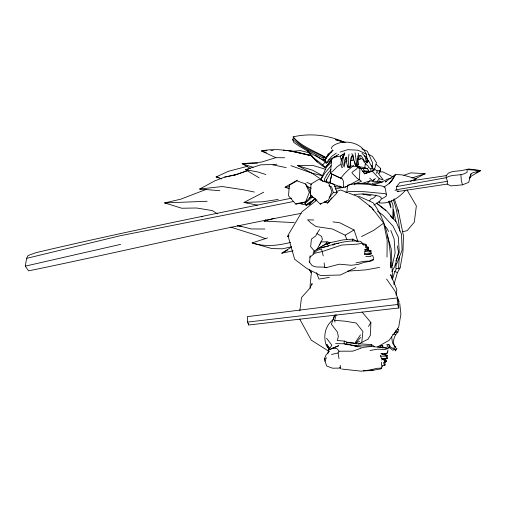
<?xml version="1.0" encoding="UTF-8"?>
<svg xmlns="http://www.w3.org/2000/svg" width="506" height="506" viewBox="0 0 506 506"><rect width="100%" height="100%" fill="white"/><g stroke="black" fill="none" stroke-linecap="round" stroke-linejoin="round"><path stroke-width="0.76" d="M358.178 153.103L358.836 155.968L358.147 159.814L359.981 159.213L359.994 155.703L361.195 155.671L364.902 161.667L366.42 160.845L367.919 161.509L367.255 162.913M347.015 161.085L345.111 162.141L344.188 166.999L343.593 165.734L344.769 159.782L345.592 157.91L346.559 157.151L346.534 161.718L347.413 166.385L347.85 167.29L350.392 166.91L350.664 160.763L353.783 159.966L351.91 153.47M393.624 219.066L393.693 210.622M366.407 158.612L368.672 161.072L365.281 163.691L368.134 166.069L368.501 167.334L370.866 168.953L370.828 171.762L368.646 171.648L368.134 169.459L364.794 167.492L350.582 165.835M357.723 155.911L358.14 165.051L356.85 165.329L355.104 152.78M342.081 165.317L343.378 157.056M326.585 181.837L326.661 179.504L330.526 172.875M362.056 312.069L370.879 322.486L370.443 335.13L367.951 339.222L358.419 344.2M359.93 167.872L359.494 179.541L344.984 187.353M373.789 258.667L373.295 259.863L370.778 261.159L364.156 262.329L358.052 264.436L351.303 265.27L339.311 264.195L326.054 267.687C321.62 266.099 316.351 268.325 312.038 265.479L309.59 262.355L310.127 255.694M336.054 314.947L334.58 315.27L331.405 324.226L337.47 332.107L338.318 336.768L337.249 340.487L344.251 341.082L344.131 343.776L347.812 344.826M347.736 165.823L347.85 167.29L350.392 166.91C350.108 163.343 350.158 159.441 351.632 156.107L352.657 156.171M366.515 245.119L363.125 244.872L363.194 243.538L365.964 244.423L366.515 245.119L366.742 246.555L365.857 247.434L367.046 248.345L367.362 249.774L368.463 249.439L368.678 248.503L368.589 247.358L367.824 246.941M392.808 218.282L393.061 205.506L391.302 200.648M387.773 351.955L387.887 349.88M396.173 263.689L395.869 268.37L398.538 268.749L400.138 267.782L402.972 251.792L403.465 235.885L398.298 210.616L394.218 198.82M398.538 268.749L399.31 256.65M447.241 184.089L397.337 191.597L396.653 189.661L396.559 186.594L446.26 177.707C452.731 173.609 460.802 176.632 467.12 172.261L467.095 169.63L480.7 170.554L472.553 172.881L470.978 173.944L468.689 182.35L462.446 184.854L450.84 185.917L447.241 184.089L447.418 181.312L446.26 177.707L446.184 175.633L448.461 173.065L452.807 171.471L461.617 170.611L468.771 168.991L480.7 170.554L471.288 176.132L469.511 178.34M372.138 167.916L372.505 162.622L367.318 151.193L361.796 148.846M373.573 258.047L372.701 255.574L369.703 254.562L364.611 254.284L364.864 251.172L365.579 249.654L368.463 249.439L368.197 247.744L366.742 246.555M326.471 181.825L326.661 179.504M343.568 187.397C343.429 184.462 344.327 181.18 342.037 178.776L331.278 173.798L330.462 172.812L331.683 159.377L333.606 157.398L338.824 154.311M324.39 181.768L324.694 178.675L327.059 174.576M361.79 342.246L362.878 331.449L356.167 323.005L345.003 321.171L334.662 320.355L336.073 315.099M386.812 348.571L387.014 346.755M299.843 310.747L301.525 297.522L309.868 288.199L312.088 283.449L311.86 284.986M364.794 167.492L365.281 163.691M394.263 282.31L393.997 284.34L397.438 272.538L400.138 267.782M396.128 295.061L396.856 289.628L390.676 274.631L392.156 279.059M363.327 370.93L371.265 370.525L380.474 368.963L381.688 368.052L381.967 366.028L381.303 363.865L381.549 362.214M327.882 353.511L328.445 350.158L331.904 345.244L326.61 338.274M301.089 213.374C209.807 230.445 119.511 252.203 28.564 270.868L25.3 266.137L26.616 258.364L28.013 255.549L35.901 252.684C120.732 232.678 206.17 215.467 291.582 198.175M349.007 154.172L348.236 160.231L349.013 167.429L350.19 165.829M395.066 347.002C391.808 342.372 394.149 335.56 397.95 331.93L398.386 329.729L397.419 328.729M376.565 173.349L377.128 170.87L373.896 168.656M392.194 265.814L395.091 253.019L394.13 238.933L390.815 230.394M388.545 348.349L388.671 347.805L386.862 344.441L388.779 344.396L390.619 346.989L392.346 348.457L392.985 347.818L394.029 348.305L395.907 347.154L395.717 346.483L395.116 346.724L392.561 343.087L391.65 337.002M342.878 187.821L329.849 182.811L331.67 175.19M313.062 253.98L313.594 251.773L317.483 248.794L325.889 243.968L329.83 243.62M387.027 355.225L386.242 356.205L381.246 356.18L380.36 355.566L381.556 358.501L382.58 358.975L385.262 358.975L387.545 358.248L387.027 355.225L381.726 354.086L385.174 354.061L387.387 352.967L387.672 351.822M355.313 343.745L355.851 341.62L360.468 334.858M380.727 168.485L379.361 173.071L380.727 168.485L376.097 164.33M386.508 194.778L384.99 193.532C372.777 192.894 360.449 190.446 348.166 191.711L346.787 192.761L347.641 185.177C354.82 182.976 362.562 184.279 369.943 184.399C374.718 187.068 380.879 183.817 385.06 187.631L386.508 194.778L386.141 196.195L381.752 198.984M334.58 315.27L333.429 319.425C325.149 325.548 322.948 336.161 326.364 345.573L329.33 349.425M392.397 279.66L394.762 271.545L396.691 268.37M375.933 195.006L375.616 196.05L373.649 197.96L371.037 198.978L369.57 200.781M357.799 166.095L356.97 168.643L352.012 172.35L352.075 173.103L356.932 178.175L361.575 181.243L354.415 184.057M329.849 182.811L331.455 175.278L331.278 173.798L342.037 178.776M331.303 148.758L332.031 146.658C342.625 137.67 364.908 142.452 366.882 157.183M380.025 347.489L380.708 345.617L382.637 345.522L383.377 347.692M469.726 177.378L470.978 173.944M342.638 158.467L344.75 152.875L341.911 159.124L344.099 154.906C341.36 158.435 339.728 163.444 342.043 167.638L342.467 166.967M340.215 365.3L340.386 368.083L332.556 368.204L326.699 366.034L324.352 359.133L325.845 355.237L329.406 351.246M305.599 201.964L309.324 192.4L305.548 183.918L296.921 180.832L289.331 185.272L288.528 195.79L295.763 204.101L305.599 201.964L310.836 196.777L309.685 189.744L305.548 183.918M324.972 361.246L326.37 357.653M395.882 260.887L399.24 252.367L398.323 236.966L392.966 226.106L383.08 215.309L377.432 211.154M389.171 183.823L395.616 174.418L402.618 174.962L416.153 178.763L414.041 181.053M374.06 179.099L373.472 180.402L375.433 178.517M316.775 249.819L322.379 239.376L321.576 236.359L316.952 233.582L319.621 229.395M321.361 178.574L322.727 175.791L312.6 170.212L297.724 165.614L312.664 165.348L325.282 169.232M310.229 203.222L309.545 204.588L306.187 205.094L299.356 203.222M316.952 233.582L315.719 235.986L311.405 239.104L310.652 246.681L314.662 251.387M391.91 271.614L395.205 265.644L398.507 252.045L397.299 245.935M322.562 246.08L325.889 243.968L327.066 241.868L330.121 242.551M331.24 165.664L325.149 172.685L320.621 179.788L326.319 167.385L331.734 161.775M339.02 358.646L338.059 352.96L339.045 351.215L352.84 351.158L363.295 347.331L370.822 346.515L384.212 347.565L387.792 348.685L384.984 347.831L382.119 347.869M340.816 178.34C344.15 173.343 348.849 169.333 353.536 165.614M310.703 202.697L309.545 204.588L314.947 198.605M368.469 326.433L370.879 322.486M368.672 161.072L373.536 169.959L372.561 171.534L370.828 171.762L372.618 170.433M319.368 245.087L320.627 243.152M381.6 359.994L382.58 358.975L384.636 359.33L386.034 360.076L386.306 361.278L384.8 362.65L383.788 362.739L384.212 365.294L381.967 366.028L382.27 366.211M329.368 200.869L327.439 203.051L324.08 201.913M330.317 199.636L331.746 197.795M326.832 200.863L325.44 202.647L325.219 201.192M329.159 197.897L333.34 192.546L337.148 192.71L334.169 184.399L325.124 180.984M377.274 181.312L379.323 178.719L383.2 179.87L377.716 172.609M395.262 350.943L396.989 348.425L396.546 348.463M364.864 251.172L368.463 251.893L369.981 251.615L370.917 250.565L371.221 253.569L366.243 254.518M396.559 186.594L399.879 182.514L446.184 175.633M331.468 160.073L325.25 167.6C318.306 163.539 312.303 157.929 308.097 151.054M331.519 160.079L325.301 167.6C319.9 161.439 311.74 158.188 307.661 150.643M329.438 159.061L325.978 163.166L325.08 158.871L332.613 149.865M327.009 174.399L331.032 169.605M355.142 343.852L360.601 337.407M322.866 164.735L325.434 161.825M324.352 359.133L325.143 358.248M327.439 203.051L337.148 192.71M362.094 153.318L364.997 156.36L366.477 162.262M368.589 247.358L367.046 248.345M405.078 190.762C398.614 197.84 389.626 204.114 379.557 202.881L378.969 201.837M364.611 254.284L365.294 253.639L368.868 253.917L371.221 253.569M394.825 265.163L397.065 263.069L402.087 250.135L401.524 234.227L396.192 221.9L386.046 210.351L376.768 203.361M325.08 158.871L327.376 156.765L330.38 152.654L333.144 150.503M383.788 362.739L384.712 361.923L385.939 361.822L385.648 359.949L383.497 360.044M366.755 183.741L370.012 180.857L382.428 182.192M309.166 198.232L310.836 196.777M313.998 197.542L311.968 197.372L305.074 203.355L303.081 202.261M293.961 138.745L292.512 139.188L293.777 142.445L299.261 146.101L313.891 154.95L324.15 160.294L325.883 158.827M294.258 222.589L264.151 221.128L265.922 219.629M309.792 257.333L314.681 253.291L322.265 251.539L323.201 255.897M316.939 199.914L301.835 211.957L287.914 235.467L294.625 259.268L306.718 268.408L320.564 275.504L340.38 275.005L355.908 267.516M295.763 204.101L304.707 202.109L306.187 205.094L310.45 201.78M314.315 252.658L317.585 250.141L321.436 248.996L322.265 251.539M343.542 153.792L340.525 156.088L333.606 157.398M320.285 204.133L328.489 200.148L331.835 191.584L328.824 183.305L318.755 179.358L310.981 184.095L310.444 194.639L320.285 204.133L321.493 203.216M292.512 139.188C301.228 147.493 312.366 152.591 323.005 157.916L324.27 156.993M348.71 193.071L357.502 196.423L371.682 207.58L383.674 223.102L373.706 230.35L361.467 236.618M330.462 172.812L333.087 170.92L337.129 166.733L340.374 164.463M336.376 153.078L331.791 156.278L328.78 160.029L336.945 155.861M306.187 205.094L315.472 198.63M384.086 186.986L388.013 184.342L391.979 180.75L395.616 174.418L385.249 181.989L386.616 181.521M394.319 333.327L396.23 332.05L397.95 331.93M315.156 155.102L326.693 162.989L331.93 159.548M384.737 365.136L385.142 364.87L384.8 362.65M319.9 247.769L321.234 246.922M293.088 250.843L281.753 253.221L291.488 247.061M373.934 205.082L379.247 201.73L380.866 199.699L381.423 197.979L379.652 196.353C371.353 194.272 362.713 193.298 354.219 194.652M358.09 241.969L354.086 229.983L345.143 235.201L332.417 228.99L316.067 226.568L310.773 222.842L307.591 219.806L313.79 220.002M343.074 154.564L340.525 156.088L340.816 158.992L341.873 160.946M359.981 159.213L361.297 158.435L362.985 159.7L364.099 162.078L365.174 162.774M289.274 188.757L285.074 187.207L297.401 180.092M377.482 346.933L389.038 340.361L398.665 327.211L400.897 314.163L399.746 303.48M281.753 253.221L287.724 249.977M357.729 160.079L358.14 165.051L355.56 165.437L355.237 164.608L356.42 163.988M415.496 178.744L425.103 173.685L410.866 172.862L403.826 175.31M263.702 192.204L244 202.451L257.516 205.177M331.354 152.287L328.084 153.982L326.338 157.745C315.2 151.111 301.696 146.879 293.132 136.854C310.621 132.876 328.704 135.07 344.928 142.547M397.337 191.597L398.564 190.971M395.496 348.881L395.869 350.184L394.13 349.602L392.738 350.297L389.867 347.793L388.779 344.396M476.62 172.521L480.7 170.554L478.461 170.775M332.803 348.09L328.445 350.158L338.71 345.712L332.803 348.09L336.971 348.685L339.045 351.215M411.998 177.973L425.103 173.685L423.604 173.836M384.212 365.294L385.142 364.87M410.436 181.35L416.153 178.763M370.866 168.953L372.492 168.22M355.44 343.207L359.538 341.373M394.99 190.351L396.653 189.661L447.418 181.312M371.423 171.256L364.541 173.817L363.099 171.091M247.428 170.661L237.453 174.228L224.721 177.094L214.873 180.838L199.718 189.035L219.813 190.686M371.265 171.344L364.491 173.817L363.049 171.091M372.852 170.731L374.288 170.206L376.47 162.666L372.517 156.443L368.387 154.419M336.224 191.603L340.658 189.997L347.249 192.508M206.182 189.402L180.806 199.174L164.703 202.925L181.749 208.238L196.486 207.998L212.33 210.585L217.441 213.842M224.721 177.094L234.676 175.076L248.003 170.421M323.366 251.191L341.594 245.056L357.457 244.145L362.252 243.101L363.125 244.872M362.802 183.204L370.012 180.857M291.367 246.827L282.582 248.794L271.912 248.591L252.14 242.924L267.541 237.909M340.108 152.097L347.698 149.668L358.046 150.219L366.66 154.267M284.638 157.764L275.795 157.676L261.368 162.129L242.134 163.685L250.337 168.353M234.676 175.076L236.764 174.437M346.427 186.474L347.875 186.031M288.926 235.973L287.427 236.403L288.939 235.998M201.217 188.605L199.718 189.035L222.254 186.531L243.26 189.75L254.341 192.052M373.801 184.488L380.816 182.546L388.165 178.846L391.157 178.188M264.151 221.128L274.012 218.434M317.483 248.794C331.664 245.328 345.737 239.306 360.633 241.394L362.252 243.101M26.616 258.364L120.067 235.777L293.644 201.489M385.635 361.436L386.306 361.278M322.012 247.579L328.837 245.967M332.625 245.075L334.902 244.537M331.5 354.491L338.059 352.96M25.3 266.137L120.624 244.373M402.599 231.716L407.203 230.654L414.313 222.147L416.362 205.898L406.976 189.839M217.58 176.607L216.094 176.942L221.748 178.909M247.725 166.221L228.282 171.351L216.094 176.942L219.174 177.549M358.836 155.968L359.994 155.703M397.798 329.855L398.386 329.729M335.257 189.016L347.502 186.436M248.56 169.08L245.499 169.674L259.211 177.878M355.996 262.88L364.004 261.324L369.431 261.077L372.308 259.742L373.295 259.863M379.62 267.396L365.952 269.875L347.458 271.14M370.025 350.487L377.659 349.14L386.28 349.595M359.545 166.765L356.951 166.702M345.756 192.596L347.312 192.337M360.721 167.979L362.511 171.313L368.944 170.965M372.353 183.349L377.229 182.552L380.955 182.609M329.317 277.396L318.989 279.084L316.427 272.677M278.199 199.415L263.069 201.749L244 202.451L247.693 202.83M333.511 244.151L335.035 243.917M336.553 243.683L338.837 243.335M202.773 216.492L201.211 216.713L202.779 216.612M273.019 164.747L276.833 164.197M387.545 358.248L381.556 358.501M354.086 183.918C361.701 182.723 369.76 183.223 377.16 185.348M397.216 297.914L247.326 316.655L247.605 322.094L248.623 324.985L398.779 307.99L398.45 301.412L397.216 297.914L397.545 304.492L398.779 307.99M247.605 322.094L397.545 304.492M365.832 256.599L371.1 256.434M285.074 187.207L289.685 186.739M291.779 151.364L300.393 150.586L309.419 152.882M357.578 241.653L352.676 239.123L342.847 239.914L327.142 243.367L327.312 244.556M377.128 170.87L380.177 170.636M357.793 166.512L359.026 168.378L367.261 168.327M381.688 368.052L376.774 368.362L370.759 369.816L361.208 371.17L341.695 369.045M367.331 168.371L359.026 168.378M166.234 202.83L164.703 202.925L207.156 201.261M387.387 352.967L383.339 353.96L380.885 353.422M266.928 150.712L261.412 150.94L275.795 157.676M270.868 150.548L273.227 150.446M257.503 163.305L242.134 163.685L253.133 167.303M379.045 171.926L382.922 171.895L392.998 176.891M320.817 241.919L327.066 241.868M388.671 347.805L389.867 347.793M362.511 171.313L368.627 171.332M264.847 229.022L251.128 228.94L237.422 225.347M290.482 242.431C277.49 245.657 265.302 247.08 252.14 242.924M335.617 343.637L344.131 343.776L360.98 347.078M374.687 346.711L371.398 344.58L352.233 343.365L346.654 342.246L346.686 343.783L357.666 346.819M366.338 249.724L367.362 249.774M364.428 249.578L370.803 250.596M346.654 342.246L352.891 342.625L356.382 343.884M352.056 345.263L362.195 345.895L371.632 345.762L371.398 344.58M299.223 165.74L297.724 165.614L311.968 173.16L321.019 179.269M283.366 150.219L292.202 151.047L311.329 155.646M302.632 203.943L299.552 203.659L298.597 203.014M392.58 334.314L395.66 334.611M342.037 187.492L334.637 186.594M325.889 243.968L327.369 244.12M367.147 250.141L370.917 250.565M332.935 221.894L339.792 222.785L354.086 229.983M370.746 370.095L373.093 370.405M312.189 155.892C295.555 151.8 278.616 147.354 261.412 150.94L266.422 152.774M237.308 225.891L241.204 226.492M371.075 195.784L362.663 193.975M383.244 354.693L387.134 355.408M335.826 139.764L339.589 140.504L345.44 142.553M286.194 167.631L271.444 164.551L260.754 164.817L245.499 169.674L257.889 171.977L265.871 174.532M289.192 150.737L311.335 155.721M324.314 267.276L326.054 267.687M322.727 175.791L311.968 173.16L290.931 165.683M314.517 199.01L315.978 199.37M378.418 346.857L380.638 347.464M314.251 199.611L316.478 200.256M386.034 360.076L382.58 358.975M335.529 139.719L344.422 142.515M364.333 155.962L365.408 156.303L366.92 157.999L367.919 161.509M230.654 227.099L257.554 235.575L265.58 238.724M394.762 271.545L397.438 272.538M344.251 341.082L348.413 342.796M328.805 185.721L331.613 186.904L333.34 192.546M306.781 182.343L311.759 184.532M339.368 186.012L342.107 187.258M358.754 196.201L373.105 202.754C387.02 221.451 390.588 245.132 390.974 267.864L390.379 262.393M306.623 186.012L311.253 188.264M365.579 249.654L366.395 250.053L365.806 249.167M326.427 158.511C315.396 151.61 300.374 148.226 293.132 136.854M323.916 159.516L325.175 160.294L326.693 162.989M379.19 180.895L381.688 182.483M328.388 350.987L311.285 340.152L299.697 319.109M369.133 205.923L371.682 207.58L373.422 210.173M339.615 367.501L340.797 368.381M376.496 203.007L385.509 210.414M327.401 347.179L329.254 348.628M371.214 165.43L372.271 166.297L372.732 168.681L373.536 169.959M369.677 178.156L373.08 181.237M357.388 158.688L357.843 159.175M372.403 171.287L379.323 178.719M317.18 161.996L313.252 157.771L308.148 151.054M320.886 179.314L322.961 181.54M390.151 215.676L392.738 218.598M384.269 225.334L386.774 228.162L388.608 231.476M329.039 347.483L326.794 344.409L329.608 348.571M386.584 279.078L395.041 291.146L399.234 302.082M359.766 166.999L360.664 168.277M309.261 269.704L311.361 272.848L310.07 286.016L310.292 288.243M362.922 168.39L364.459 170.996M365.237 171.079L366.414 173.09M323.005 157.916L324.15 160.294M366.205 156.727L368.026 160.838M309.128 261.248L309.59 262.355M345.143 235.201L346.85 239.502M387.235 235.043L391.258 249.135L392.624 279.78M310.551 270.716L311.361 272.848L310.557 270.634M388.633 201.388L390.904 207.808M395.768 330.608L396.23 332.05M393.421 199.762L395.863 207.745L398.583 220.958L399.702 231.109M355.237 164.608L353.631 159.105L353.074 154.918M379.152 201.356L379.557 202.881M380.708 345.617L381.1 347.148M462.446 184.854L461.32 180.421L460.903 174.95M389.639 200.99L390.891 206.922M346.559 157.151L346.926 158.599M354.706 161.711L355.56 165.437M393.409 209.535L395.939 221.755M383.674 223.102L387.172 240.299L387.008 257.086M334.662 320.355L334.997 322.139M386.242 356.205L386.565 358.254M369.981 251.615L370.278 253.569M397.937 209.807L398.26 212.014M365.547 245.315L365.857 247.434M324.125 262.873L324.7 267.06M345.592 157.91L346.085 161.686M384.547 360.278L384.712 361.923M394.029 348.305L394.13 349.602M352.676 239.123L352.796 240.913M351.632 156.107L351.879 160.269M248.547 323.429L248.623 324.985M311.962 195.904L311.968 197.372M382.637 345.522L382.65 347.654"/></g></svg>
